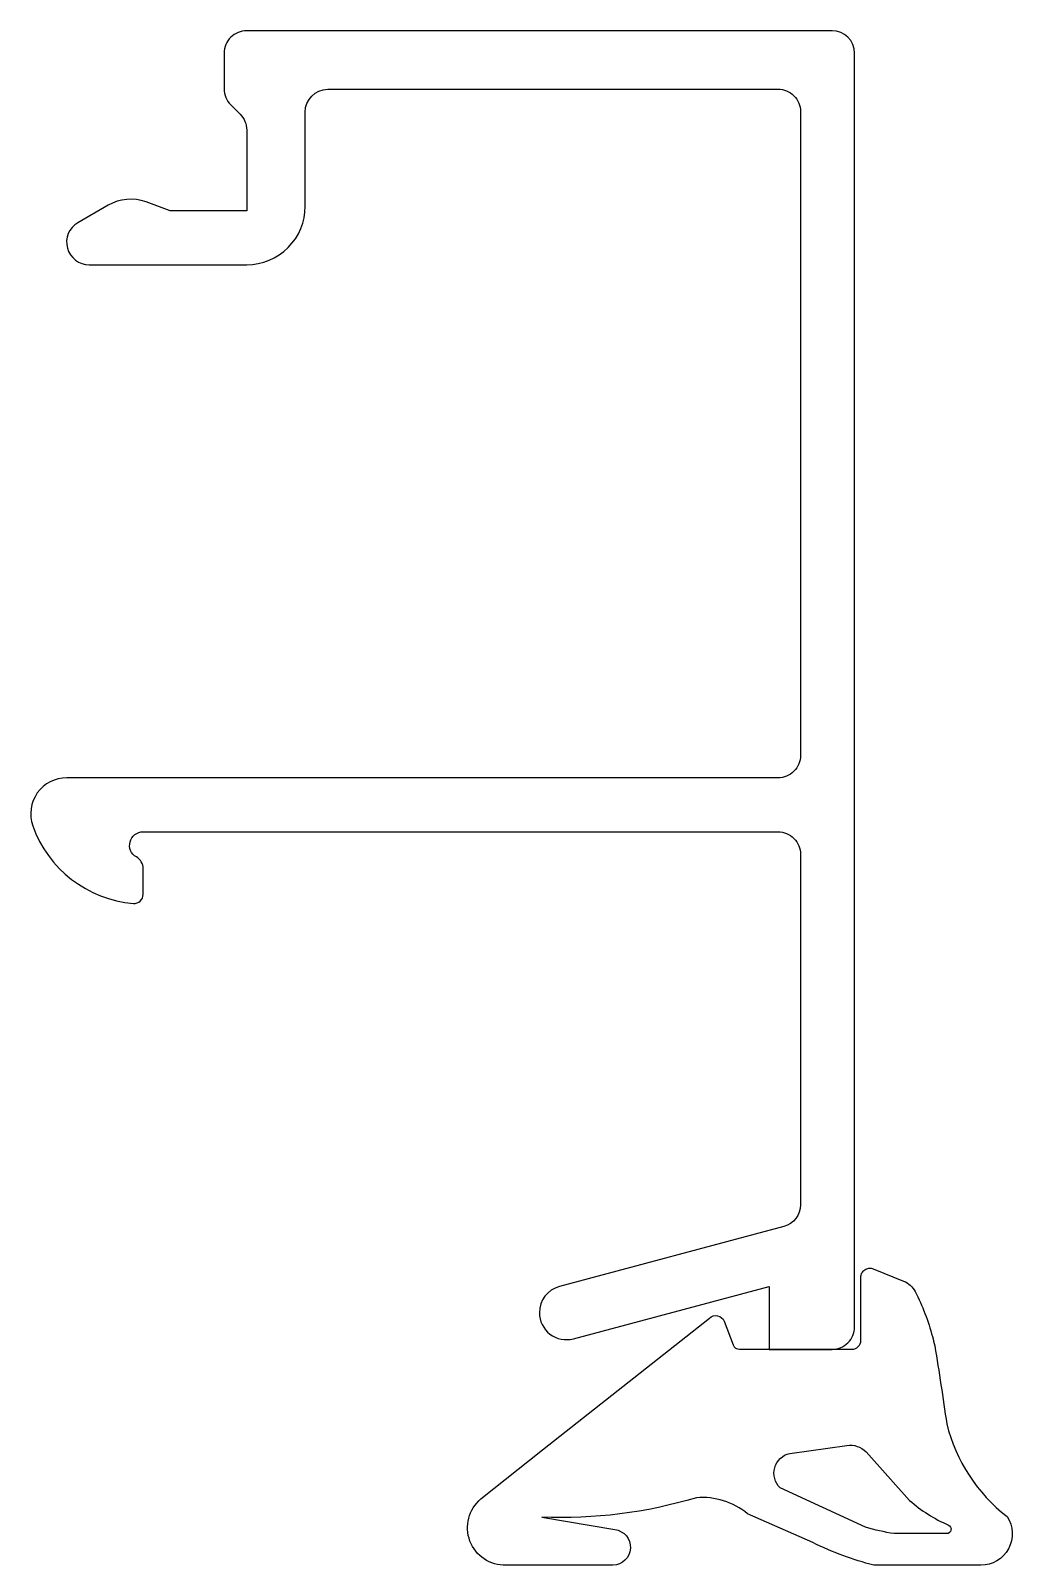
# Model space of a CAD drawing. Header units: millimetres. Extents: x 0 to 21.8, y 0 to 34.1.
import ezdxf

# ---------------------------------------------------------------- set-up
doc = ezdxf.new("R2010")
doc.units = ezdxf.units.MM
doc.layers.add('Aluminium', color=4, linetype='Continuous')
doc.layers.add('Rubber', color=1, linetype='Continuous')

msp = doc.modelspace()

# ---------------------------------------------------------------- linework, layer by layer
at = {"layer": 'Aluminium'}
msp.add_lwpolyline([(4.297, 33.598), (4.297, 32.805, 0.198912), (4.444, 32.452), (4.651, 32.245, -0.198912), (4.797, 31.891), (4.797, 30.098), (3.097, 30.098), (2.562, 30.293, 0.221695), (1.72, 30.219), (1.047, 29.831, 0.767327), (1.297, 28.898), (4.797, 28.898, 0.414214), (6.097, 30.198), (6.097, 32.287, -0.411517), (6.597, 32.798), (16.597, 32.798, -0.414214), (17.097, 32.298), (17.097, 17.998), (17.097, 17.998, -0.414214), (16.597, 17.498), (0.8, 17.498, 0.517638), (0.046, 16.432, 0.295021), (2.28, 14.707, 0.438866), (2.497, 14.907), (2.497, 15.479, 0.267949), (2.347, 15.738, -0.767327), (2.497, 16.298), (16.597, 16.298, -0.414214), (17.097, 15.798), (17.097, 8.012, -0.339443), (16.726, 7.529), (11.742, 6.193, 0.339443), (11.297, 5.613, 0.493158), (12.052, 5.034), (16.397, 6.198), (16.397, 4.798), (17.797, 4.798, 0.414214), (18.297, 5.298), (18.297, 33.598, 0.4142), (17.797, 34.098), (4.797, 34.098, 0.414214)], format="xyb", close=True, dxfattribs=at)
at = {"layer": 'Rubber'}
for points in [[(18.438, 5), (18.435, 5.94), (18.435, 6.401, -0.12366), (18.458, 6.496, -0.12394), (18.524, 6.567, -0.12147), (18.614, 6.6, -0.12207), (18.71, 6.587), (19.386, 6.314, -0.088344), (19.534, 6.221, -0.087614), (19.641, 6.083, -0.05486), (20.026, 5.081, -0.00766), (20.078, 4.873, -0.006754), (20.343, 3.141, 0.168103), (21.685, 1.084, -0.596494), (21.1, 0), (18.725, 0, -0.050855), (17.373, 0.503), (15.919, 1.146, 0.194917), (14.784, 1.501, -0.084238), (11.35, 1.072), (12.975, 0.795, -0.919956), (12.931, 0), (10.559, 0, -0.710603), (9.999, 1.474), (11.37, 2.566), (15.073, 5.493, -0.538369), (15.399, 5.422), (15.601, 4.896, 0.310537), (15.741, 4.8), (18.238, 4.8, 0.19891), (18.379, 4.859, 0.19891)], [(18.551, 2.521), (19.52, 1.442, 0.077509), (20.38, 0.894, -0.812259), (20.34, 0.703), (19.174, 0.703, -0.031568), (18.539, 0.846), (16.645, 1.718, -0.594769), (16.859, 2.487), (18.126, 2.665, -0.235693)]]:
    msp.add_lwpolyline(points, format="xyb", close=True, dxfattribs=at)

doc.saveas('drawing.dxf')
